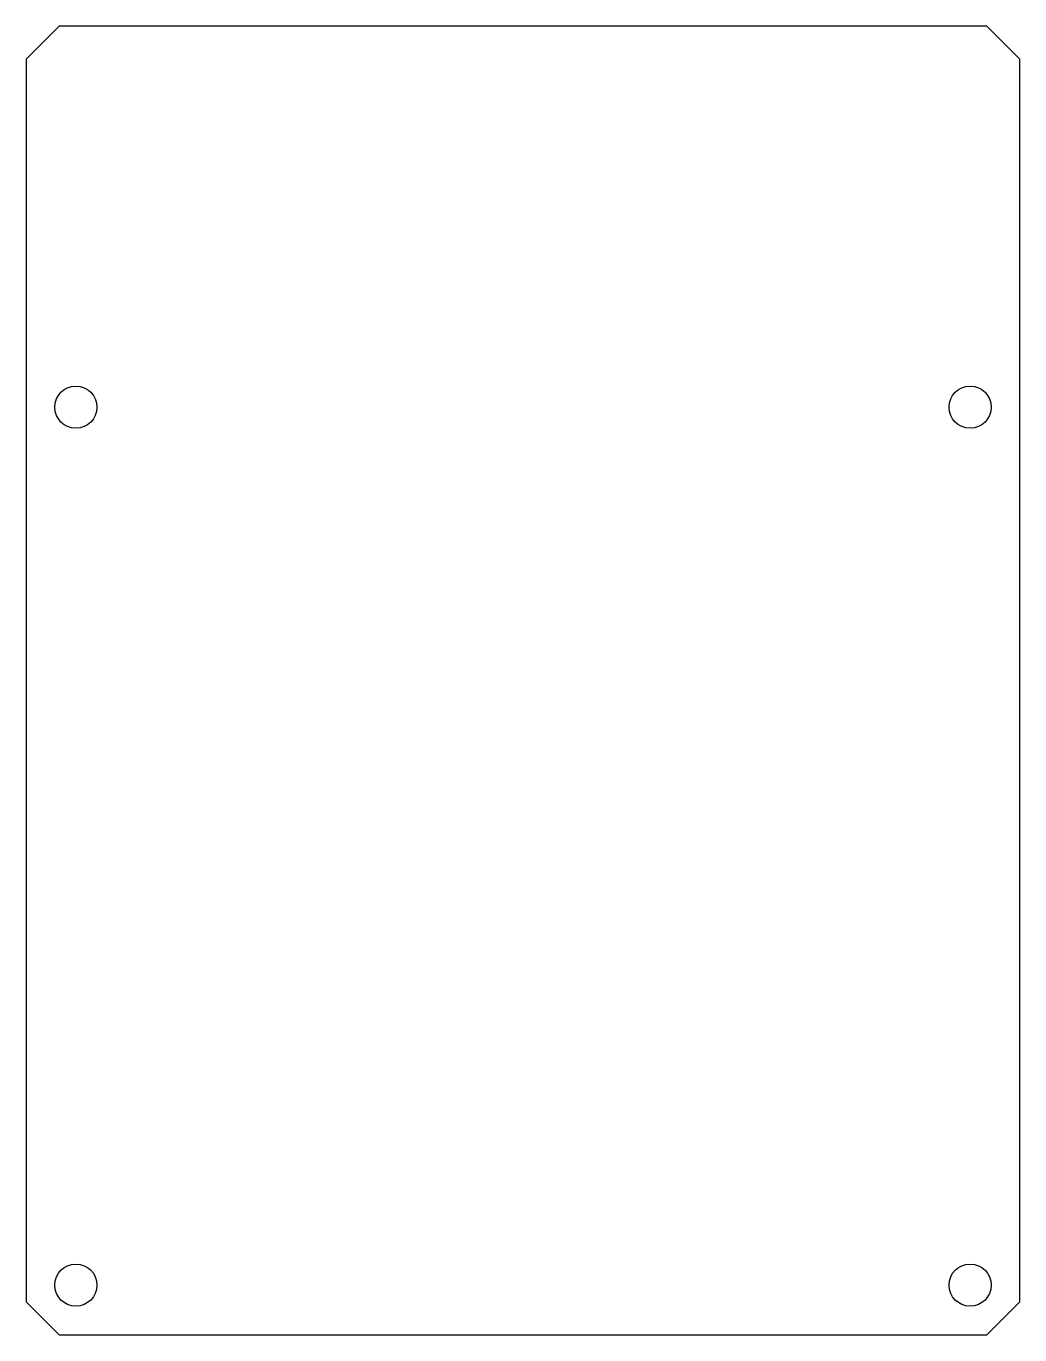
# Model space of a CAD drawing. Header units: millimetres. Extents: x -3 to 57, y -3 to 76.
import ezdxf

# ---------------------------------------------------------------- set-up
doc = ezdxf.new("R2010")
doc.units = ezdxf.units.MM

msp = doc.modelspace()

# ---------------------------------------------------------------- linework, layer by layer
at = {"color": 7, "linetype": 'Continuous', "lineweight": 25}
for p, q in [((-1, 76), (-3, 74)), ((55, 76), (-1, 76)), ((57, 74), (55, 76)), ((-3, 74), (-3, -1)), ((57, -1), (57, 74)), ((-3, -1), (-1, -3)), ((55, -3), (57, -1)), ((-1, -3), (55, -3))]:
    msp.add_line(p, q, dxfattribs=at)
for centre in [(0, 53), (54, 53), (0, 0), (54, 0)]:
    msp.add_circle(centre, 1.275, dxfattribs=at)

doc.saveas('drawing.dxf')
